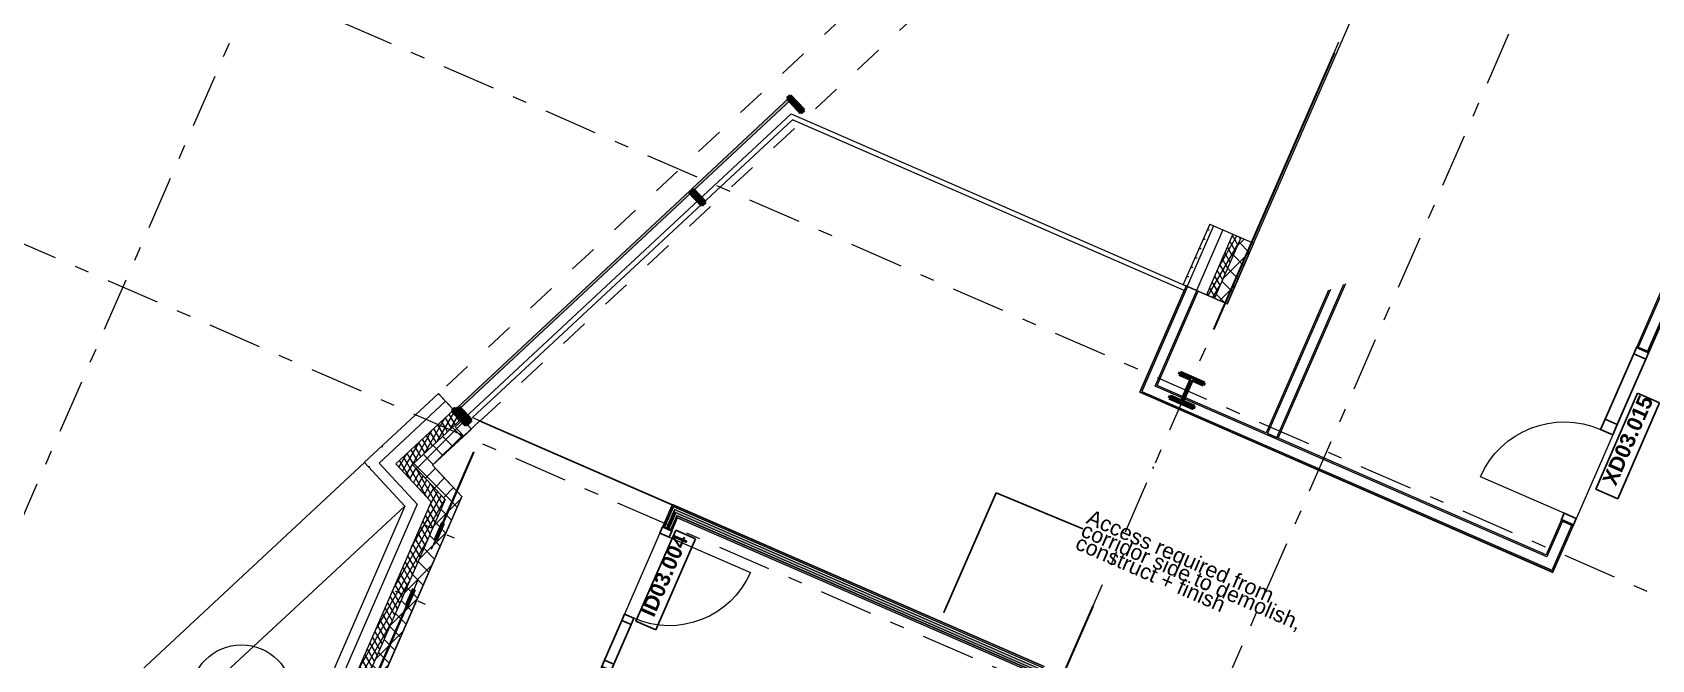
# Model space of a CAD drawing. Header units: millimetres. Extents: x -50172 to 90294, y -80883 to 25069.
# Drawn here: x 3473 to 19400, y 4268 to 10438 of the extents above; entities that cross this region are included whole.
import ezdxf
from ezdxf.enums import TextEntityAlignment as Align

# ---------------------------------------------------------------- set-up
doc = ezdxf.new("R2010")
doc.units = ezdxf.units.MM
doc.header["$MEASUREMENT"] = 0
for name, pattern in [('Dashed', [564.444447, 282.222223, -282.222223]), ('DGN Style 4', [5938.379518, 2967.335175, -1483.667587, 3.709169, -1483.667587]), ('Double Dashed', [1093.611073, 529.166651, -211.666656, 141.111112, -211.666656])]:
    doc.linetypes.add(name, pattern=pattern)
for name, color, linetype in [('A-05-M_Gross_Int_Circulation', 7, 'Continuous'), ('A-15-M_Bracing', 7, 'Continuous'), ('A-15-M_Column_Int', 7, 'Continuous'), ('A-15-MG_Structural_Grid', 7, 'Continuous'), ('A-20-M_Floor_Slab', 7, 'Continuous'), ('A-25-M_Curtain_Wall', 7, 'Continuous'), ('A-25-M_Wall_Ext_Existing_HUB', 7, 'Continuous'), ('A-25-M_Wall_Int', 7, 'Continuous'), ('ArchiCAD Door Markers', 7, 'Continuous'), ('ArchiCAD Doors', 7, 'Continuous'), ('ArchiCAD Windows', 7, 'Continuous'), ('New_A-15-MG_Structural_Grid_Phase_2', 7, 'Continuous'), ('New_A-25-M_Wall_Int', 7, 'Continuous'), ('New_ArchiCAD Door Markers', 7, 'Continuous'), ('New_ArchiCAD Doors', 7, 'Continuous')]:
    doc.layers.add(name, color=color, linetype=linetype)
for name, color, linetype, lineweight, true_color in [('A-05-M_Gross_Int_Circulation_Pen_No__74', 7, 'Continuous', 20, 0x606060), ('A-15-M_Bracing_Pen_No__28', 7, 'Continuous', 50, 0x2a2a2a), ('A-15-M_Bracing_Pen_No__81', 7, 'Continuous', 20, 0x6a6a6a), ('A-15-M_Column_Int_Pen_No__28', 7, 'Continuous', 50, 0x2a2a2a), ('A-15-MG_Structural_Grid_Pen_No__163', 7, 'Continuous', 0, 0x750077), ('A-25-M_Curtain_Wall_Pen_No__144', 7, 'Continuous', 0, 0xc8c8c8), ('A-25-M_Curtain_Wall_Pen_No__165', 7, 'Continuous', 0, 0x006060), ('A-25-M_Curtain_Wall_Pen_No__27', 7, 'Continuous', 50, 0x2a2a2a), ('A-25-M_Wall_Ext_Existing_HUB_Pen_No__107', 7, 'Continuous', 15, 0xa6a6a6), ('A-25-M_Wall_Int_Pen_No__107', 7, 'Continuous', 15, 0xa6a6a6), ('A-95-P_Text_1_50_GA_Pen_No__46', 7, 'Continuous', 35, 0x444444), ('ArchiCAD Doors_Pen_No__43', 7, 'Continuous', 30, 0x444444), ('ArchiCAD Doors_Pen_No__63', 7, 'Continuous', 20, 0x606060), ('ArchiCAD Windows_Pen_No__23', 7, 'Continuous', 30, 0x2a2a2a), ('New_A-15-MG_Structural_Grid_Phase_2_Pen_No__222', 7, 'Continuous', 13, 0x65af33), ('New_A-25-M_Wall_Int_Pen_No__107', 7, 'Continuous', 15, 0xa6a6a6), ('New_ArchiCAD Doors_Pen_No__43', 7, 'Continuous', 30, 0x444444), ('New_ArchiCAD Doors_Pen_No__63', 7, 'Continuous', 20, 0x606060)]:
    doc.layers.add(name, color=color, linetype=linetype, lineweight=lineweight, true_color=true_color)
for name, color, linetype, lineweight in [('A-15-M_Bracing_Pen_No__20', 7, 'Continuous', 0), ('A-15-M_Bracing_Pen_No__88', 8, 'Continuous', 20), ('A-20-M_Floor_Slab_Pen_No__89', 8, 'Continuous', 20), ('A-20-M_Roof_Pen_No__1', 7, 'Continuous', 13), ('A-25-M_Curtain_Wall_Pen_No__1', 7, 'Continuous', 13), ('A-25-M_Wall_Ext_Existing_HUB_Pen_No__1', 7, 'Continuous', 13), ('A-25-M_Wall_Int_Pen_No__1', 7, 'Continuous', 13), ('A-95-P_Text_1_50_GA_Pen_No__85', 8, 'Continuous', 20), ('ArchiCAD Door Markers_Pen_No__1', 7, 'Continuous', 13), ('ArchiCAD Door Markers_Pen_No__5', 7, 'Continuous', 25), ('ArchiCAD Doors_Pen_No__1', 7, 'Continuous', 13), ('ArchiCAD Windows_Pen_No__1', 7, 'Continuous', 13), ('ArchiCAD Zone Stamps_Pen_No__6', 7, 'Continuous', 35), ('ArchiCAD Zone Stamps_Pen_No__9', 7, 'Continuous', 13), ('New_A-15-MG_Structural_Grid_Pen_No__8', 7, 'Continuous', 35), ('New_A-25-M_Wall_Int_Pen_No__1', 7, 'Continuous', 13), ('New_ArchiCAD Door Markers_Pen_No__1', 7, 'Continuous', 13), ('New_ArchiCAD Door Markers_Pen_No__5', 7, 'Continuous', 25), ('New_ArchiCAD Doors_Pen_No__1', 7, 'Continuous', 13)]:
    doc.layers.add(name, color=color, linetype=linetype, lineweight=lineweight)
doc.styles.add('GENERATED_STYLE_1', font='')
doc.styles.add('GENERATED_STYLE_2', font='')
doc.styles.add('GENERATED_STYLE_3', font='')
doc.styles.add('GENERATED_STYLE_4', font='')
doc.styles.get('GENERATED_STYLE_1').set_extended_font_data('Arial', bold=True)
doc.styles.get('GENERATED_STYLE_2').set_extended_font_data('Swis721 BT', bold=True)
doc.styles.get('GENERATED_STYLE_3').set_extended_font_data('Arial')
doc.styles.get('GENERATED_STYLE_4').set_extended_font_data('Swis721 BT')
doc.dimstyles.new('GENERATED_STYLE__3', dxfattribs={"dimtxt": 0.18, "dimasz": 182.4, "dimexe": 0.18, "dimexo": 0.0625, "dimgap": 0.09, "dimtad": 0, "dimtih": 1, "dimtoh": 1, "dimdec": 4, "dimzin": 0, "dimdsep": 46, "dimcen": 0.09, "dimadec": 0, "dimazin": 0, "dimtfac": 1, "dimtdec": 4, "dimtmove": 0, "dimatfit": 3, "dimldrblk": 'ARROWHEAD_5', "dimfxl": 1, "dimtolj": 1, "dimtzin": 0, "dimarcsym": 0})
pattern_1 = [(103.994, (0, 0), (-1137.956, 451.32), [0, -965.2, 0, -1079.5, 0, -1031.875]), (73.994, (0, 0), (-1195.13, 1745.31), [0, -520.7, 0, -869.95, 0, -333.375]), (33.994, (-311.5, -716.2), (785.414, 1814.82), [0, -317.5, 0, -1143, 0, -1492.25]), (23.994, (-311.5, -716.2), (250.28, 1972.77), [0, -158.75, 0, -749.3, 0, -857.25])]
pattern_2 = [(60, (0, 0), (-43.30127, 25), []), (120, (0, 0), (43.30127, 25), [])]
pattern_3 = [(45, (0, 0), (-91.9239, 91.9239), []), (135, (0, 0), (91.9239, 91.9239), [])]

# ---------------------------------------------------------------- blocks, each defined once
blk = doc.blocks.new('HUB Circulation_INB 3250_5_1', base_point=(7035, 2197))
at = {"layer": 'A-05-M_Gross_Int_Circulation_Pen_No__74', "linetype": 'Continuous'}
for p, q in [((7872, 6613), (7409, 6182)), ((9766, 5787), (7872, 6613)), ((7409, 6182), (7697, 5872)), ((7697, 5872), (4481, -1503)), ((6202, -2385), (9766, 5787))]:
    blk.add_line(p, q, dxfattribs=at)
at = {"layer": 'ArchiCAD Zone Stamps_Pen_No__6'}
for tag, height, style, p in [('ROOM_NAME', 250, 'GENERATED_STYLE_1', (6069, 1128)), ('measuredAreaCode', 200, 'GENERATED_STYLE_3', (6861, 794)), ('DUMMY_650', 200, 'GENERATED_STYLE_3', (7208, 1590)), ('ROOM_NUMBER', 200, 'GENERATED_STYLE_3', (6501, 951)), ('DUMMY_651', 133, 'GENERATED_STYLE_3', (7330, 1885)), ('DUMMY_649', 200, 'GENERATED_STYLE_3', (6995, 1101))]:
    blk.add_attdef(tag, text='', height=height, rotation=66.4404, dxfattribs=dict(at, style=style)).set_placement(p, align=Align.TOP_LEFT)
blk = doc.blocks.new('Hub Circulation Third_INB 3250_6_1', base_point=(35476, -4185))
at = {"layer": 'A-05-M_Gross_Int_Circulation_Pen_No__74', "linetype": 'Continuous'}
for p, q in [((21436, 12023), (18429, 5127)), ((10948, 9578), (7803, 6651)), ((14801, 7898), (10948, 9578)), ((14366, 6899), (14801, 7898)), ((18429, 5127), (14366, 6899)), ((7803, 6651), (13426, 4200))]:
    blk.add_line(p, q, dxfattribs=at)
at = {"layer": 'ArchiCAD Zone Stamps_Pen_No__9'}
for tag, height, style, p in [('ROOM_NAME', 250, 'GENERATED_STYLE_1', (34329, -2488)), ('zoneNameLine2', 250, 'GENERATED_STYLE_1', (34141, -2920)), ('ROOM_NUMBER', 200, 'GENERATED_STYLE_3', (33952, -3341)), ('measuredAreaCode', 200, 'GENERATED_STYLE_3', (33795, -3701)), ('DUMMY_649', 200, 'GENERATED_STYLE_3', (34103, -3835)), ('DUMMY_650', 200, 'GENERATED_STYLE_3', (34732, -4109)), ('DUMMY_651', 133, 'GENERATED_STYLE_3', (35011, -4216))]:
    blk.add_attdef(tag, text='', height=height, rotation=336.4404, dxfattribs=dict(at, style=style)).set_placement(p, align=Align.TOP_LEFT)
blk = doc.blocks.new('Slab_1_1', base_point=(7697, 5872))
at = {"layer": 'A-20-M_Floor_Slab_Pen_No__89', "linetype": 'Continuous', "flags": 128}
blk.add_lwpolyline([(31983, -13626), (12656, -5199), (14738, -425), (12206, 679), (10068, -4226), (4376, -1744), (7697, 5872), (7485, 6100), (7409, 6182), (7708, 6475), (7631, 6558), (10938, 9637), (15227, 7767), (17294, 12507), (15858, 14038), (17354, 15444), (18384, 14995), (19411, 17348), (53757, 2372)], dxfattribs=at)
blk = doc.blocks.new('Door with Sidelight on Side 2 19')
at = {"layer": 'ArchiCAD Doors_Pen_No__1', "linetype": 'Continuous'}
for p, q in [((-932, 0), (-932, -15)), ((932, 0), (932, -15)), ((-932, -15), (-932, -115)), ((-932, -115), (-932, -130)), ((932, -15), (932, -115)), ((932, -115), (932, -130))]:
    blk.add_line(p, q, dxfattribs=at)
at = {"layer": 'ArchiCAD Doors_Pen_No__43', "linetype": 'Continuous'}
for p, q in [((-922, 0), (-932, 0)), ((-932, 0), (-932, -130)), ((-856, 0), (-922, 0)), ((-922, 0), (-922, -130)), ((-155, 0), (-856, 0)), ((-856, 0), (-856, -130)), ((-856, -130), (-856, 0)), ((-155, -130), (-155, 0)), ((-43, 0), (-155, 0)), ((-155, 0), (-155, -130)), ((-43, -130), (-43, 0)), ((922, 0), (856, 0)), ((856, 0), (856, -130)), ((922, 0), (932, 0)), ((922, -130), (922, 0)), ((932, 0), (932, -130)), ((-922, -130), (-932, -130)), ((-922, -130), (-856, -130)), ((-856, -130), (-155, -130)), ((-155, -130), (-43, -130)), ((856, -130), (922, -130)), ((922, -130), (932, -130))]:
    blk.add_line(p, q, dxfattribs=at)
at = {"layer": 'ArchiCAD Doors_Pen_No__63', "linetype": 'Continuous'}
blk.add_line((856, 0), (856, 899), dxfattribs=at)
blk.add_arc((856, 0), 899, 90, 180, dxfattribs=at)
blk = doc.blocks.new('Door with Sidelight on Side 2 19_2')
at = {"layer": 'ArchiCAD Doors_Pen_No__1', "linetype": 'Continuous'}
for p, q in [((-932, -15), (-932, 0)), ((932, -15), (932, 0)), ((-932, -115), (-932, -15)), ((-932, -130), (-932, -115)), ((932, -115), (932, -15)), ((932, -130), (932, -115))]:
    blk.add_line(p, q, dxfattribs=at)
at = {"layer": 'ArchiCAD Doors_Pen_No__43', "linetype": 'Continuous'}
for p, q in [((-922, 0), (-932, 0)), ((-932, 0), (-932, -130)), ((-856, 0), (-922, 0)), ((-922, 0), (-922, -130)), ((-155, 0), (-856, 0)), ((-856, 0), (-856, -130)), ((-856, -130), (-856, 0)), ((-155, -130), (-155, 0)), ((-43, 0), (-155, 0)), ((-155, 0), (-155, -130)), ((-43, -130), (-43, 0)), ((922, 0), (856, 0)), ((856, 0), (856, -130)), ((922, 0), (932, 0)), ((922, -130), (922, 0)), ((932, 0), (932, -130)), ((-922, -130), (-932, -130)), ((-922, -130), (-856, -130)), ((-856, -130), (-155, -130)), ((-155, -130), (-43, -130)), ((856, -130), (922, -130)), ((922, -130), (932, -130))]:
    blk.add_line(p, q, dxfattribs=at)
at = {"layer": 'ArchiCAD Doors_Pen_No__63', "linetype": 'Continuous'}
blk.add_line((856, 0), (856, 899), dxfattribs=at)
blk.add_arc((856, 0), 899, 90, 180, dxfattribs=at)
blk = doc.blocks.new('Door Stamp 17_6')
at = {"layer": 'ArchiCAD Door Markers_Pen_No__5', "linetype": 'Continuous'}
for p, q in [((515, -190), (-515, -190)), ((-515, -190), (-515, -426)), ((515, -426), (515, -190)), ((-515, -426), (515, -426)), ((-515, -426), (515, -426))]:
    blk.add_line(p, q, dxfattribs=at)
at = {"layer": 'ArchiCAD Door Markers_Pen_No__1', "style": 'GENERATED_STYLE_1'}
blk.add_attdef('AC_WIDO_ID', text='', height=150, dxfattribs=at).set_placement((-457, -377), align=Align.BOTTOM_LEFT)
blk = doc.blocks.new('Wall_8_1', base_point=(18310, 5179))
at = {"layer": 'A-25-M_Wall_Int_Pen_No__107', "linetype": 'Continuous'}
for points in [[(19255, 7346), (19268, 7340), (19972, 8954), (19958, 8960)], [(19360, 7300), (19374, 7294), (20078, 8908), (20064, 8914)], [(18362, 5298), (18369, 5278), (18523, 5631), (18510, 5637)], [(18421, 5147), (18429, 5127), (18629, 5585), (18615, 5591)]]:
    blk.add_hatch(color=256, dxfattribs=at).paths.add_polyline_path(points)
at = {"layer": 'A-25-M_Wall_Int_Pen_No__1', "linetype": 'Continuous'}
for p, q in [((19972, 8954), (19268, 7340)), ((19360, 7300), (20064, 8914)), ((19268, 7340), (19255, 7346)), ((19360, 7300), (19268, 7340)), ((19374, 7294), (19360, 7300)), ((18523, 5631), (18369, 5278)), ((18421, 5147), (18615, 5591)), ((18523, 5631), (18510, 5637)), ((18615, 5591), (18523, 5631)), ((18629, 5585), (18615, 5591))]:
    blk.add_line(p, q, dxfattribs=at)
at = {"layer": 'A-25-M_Wall_Int_Pen_No__1', "linetype": 'Continuous', "flags": 128}
for points in [[(19374, 7294), (20078, 8908)], [(19633, 8213), (19255, 7346)], [(18510, 5637), (18362, 5298)], [(18429, 5127), (18629, 5585)]]:
    blk.add_lwpolyline(points, dxfattribs=at)
at = {"layer": 'ArchiCAD Door Markers'}
ref = blk.add_blockref('Door Stamp 17_6', (18882, 6492), dxfattribs=dict(at, rotation=66.44041445275866))
ref.add_attrib('AC_WIDO_ID', 'XD03.015', dxfattribs={"layer": 'ArchiCAD Door Markers_Pen_No__1', "color": 7, "height": 150, "rotation": 66.4404, "style": 'GENERATED_STYLE_1'}).set_placement((19089, 5951), align=Align.BOTTOM_LEFT)
at = {"layer": 'ArchiCAD Doors', "color": 251, "linetype": 'Continuous', "lineweight": 20, "true_color": 0x606060, "zscale": 1000, "rotation": 66.44041445275866}
blk.add_blockref('Door with Sidelight on Side 2 19', (20331, 9814), dxfattribs=at)
at = {"layer": 'ArchiCAD Doors', "color": 251, "linetype": 'Continuous', "lineweight": 20, "true_color": 0x606060, "xscale": -1, "zscale": 1000, "rotation": 66.44041445275866}
blk.add_blockref('Door with Sidelight on Side 2 19_2', (18882, 6492), dxfattribs=at)
blk = doc.blocks.new('Wall_10_1', base_point=(3808, -1858))
at = {"layer": 'A-25-M_Wall_Ext_Existing_HUB_Pen_No__107', "linetype": 'Continuous'}
h = blk.add_hatch(dxfattribs=at)
h.set_pattern_fill('613_01__ad_AR_SAND_0001', color=256, style=0, pattern_type=2)
h.set_pattern_definition(pattern_1)
h.paths.add_polyline_path([(6280, 3811), (6374, 3770), (7258, 5797), (7137, 5777)])
h = blk.add_hatch(dxfattribs=at)
h.set_pattern_fill('Batt_Insulation_0001', color=256, style=0, pattern_type=2)
h.set_pattern_definition(pattern_2)
h.paths.add_polyline_path([(7396, 5821), (6481, 3723), (6587, 3677), (7532, 5844)])
h = blk.add_hatch(dxfattribs=at)
h.set_pattern_fill('Concrete_Block_0001', color=256, style=0, pattern_type=2)
h.set_pattern_definition(pattern_3)
h.paths.add_polyline_path([(7532, 5844), (6587, 3677), (6587, 3677), (6633, 3657), (6715, 3621), (7697, 5872)])
at = {"layer": 'A-25-M_Wall_Ext_Existing_HUB_Pen_No__1', "linetype": 'Continuous'}
for p, q in [((7258, 5797), (6374, 3770)), ((7396, 5821), (6481, 3723)), ((7532, 5844), (6587, 3677))]:
    blk.add_line(p, q, dxfattribs=at)
at = {"layer": 'A-25-M_Wall_Ext_Existing_HUB_Pen_No__1', "linetype": 'Continuous', "flags": 128}
for points in [[(7137, 5777), (6280, 3811)], [(6715, 3621), (7697, 5872)]]:
    blk.add_lwpolyline(points, dxfattribs=at)
blk = doc.blocks.new('Simple Door Opening_3')
at = {"layer": 'ArchiCAD Doors_Pen_No__1', "linetype": 'Continuous'}
for p, q in [((-2260, 0), (-2260, -40)), ((2260, 0), (2260, -40)), ((-2260, -40), (-2260, -142)), ((-2260, -142), (-2260, -248)), ((2260, -40), (2260, -142)), ((2260, -142), (2260, -248)), ((-2260, -248), (-2260, -332)), ((2260, -248), (2260, -332)), ((-2260, -332), (-2260, -473)), ((2260, -332), (2260, -473))]:
    blk.add_line(p, q, dxfattribs=at)
blk = doc.blocks.new('Wall_12_1', base_point=(16737, 12411))
at = {"layer": 'A-25-M_Wall_Ext_Existing_HUB_Pen_No__107', "linetype": 'Continuous'}
h = blk.add_hatch(dxfattribs=at)
h.set_pattern_fill('Plaster_0001', color=256, style=0, pattern_type=2)
h.set_pattern_definition([(246.4404, (0, 0), (-158.7676, 69.2305), [0, -100]), (246.4404, (59.4, -80.45), (-158.7676, 69.2305), [0, -100])])
h.paths.add_polyline_path([(15054, 8551), (14794, 7956), (14831, 7940), (15090, 8535)])
h = blk.add_hatch(dxfattribs=at)
h.set_pattern_fill('613_01__ad_AR_SAND_0001', color=256, style=0, pattern_type=2)
h.set_pattern_definition(pattern_1)
h.paths.add_polyline_path([(15090, 8535), (14831, 7940), (14925, 7899), (15184, 8494)])
h = blk.add_hatch(dxfattribs=at)
h.set_pattern_fill('Batt_Insulation_0001', color=256, style=0, pattern_type=2)
h.set_pattern_definition(pattern_2)
h.paths.add_polyline_path([(15282, 8452), (15022, 7856), (15099, 7823), (15359, 8418)])
h = blk.add_hatch(dxfattribs=at)
h.set_pattern_fill('Concrete_Block_0001', color=256, style=0, pattern_type=2)
h.set_pattern_definition(pattern_3)
h.paths.add_polyline_path([(15359, 8418), (15099, 7823), (15227, 7767), (15487, 8363)])
at = {"layer": 'A-25-M_Wall_Ext_Existing_HUB_Pen_No__1', "linetype": 'Continuous'}
for p, q in [((15090, 8535), (14831, 7940)), ((15184, 8494), (14925, 7899)), ((15282, 8452), (15022, 7856)), ((15359, 8418), (15099, 7823))]:
    blk.add_line(p, q, dxfattribs=at)
at = {"layer": 'A-25-M_Wall_Ext_Existing_HUB_Pen_No__1', "linetype": 'Continuous', "flags": 128}
for points in [[(15054, 8551), (14794, 7956)], [(15227, 7767), (15487, 8363)], [(14794, 7956), (15227, 7767)]]:
    blk.add_lwpolyline(points, dxfattribs=at)
at = {"layer": 'ArchiCAD Doors', "color": 251, "linetype": 'Continuous', "lineweight": 20, "true_color": 0x606060, "xscale": -1, "zscale": 1000, "rotation": 66.44041492403328}
blk.add_blockref('Simple Door Opening_3', (15957, 10623), dxfattribs=at)
blk = doc.blocks.new('Wall_42_1', base_point=(14822, 7944))
at = {"layer": 'A-25-M_Wall_Int_Pen_No__107', "linetype": 'Continuous'}
for points in [[(14822, 7944), (14366, 6899), (14386, 6907), (14835, 7938)], [(14537, 6966), (14941, 7892), (14927, 7898), (14517, 6958)]]:
    blk.add_hatch(color=256, dxfattribs=at).paths.add_polyline_path(points)
at = {"layer": 'A-25-M_Wall_Int_Pen_No__1', "linetype": 'Continuous'}
for p, q in [((14835, 7938), (14386, 6907)), ((14517, 6958), (14927, 7898))]:
    blk.add_line(p, q, dxfattribs=at)
at = {"layer": 'A-25-M_Wall_Int_Pen_No__1', "linetype": 'Continuous', "flags": 128}
for points in [[(14822, 7944), (14366, 6899)], [(14537, 6966), (14941, 7892)], [(14941, 7892), (14822, 7944)]]:
    blk.add_lwpolyline(points, dxfattribs=at)
blk = doc.blocks.new('Wall_43_1', base_point=(14366, 6899))
at = {"layer": 'A-25-M_Wall_Int_Pen_No__107', "linetype": 'Continuous'}
for points in [[(14366, 6899), (18429, 5127), (18421, 5147), (14386, 6907)], [(18362, 5298), (14537, 6966), (14517, 6958), (18369, 5278)]]:
    blk.add_hatch(color=256, dxfattribs=at).paths.add_polyline_path(points)
at = {"layer": 'A-25-M_Wall_Int_Pen_No__1', "linetype": 'Continuous'}
for p, q in [((14386, 6907), (18421, 5147)), ((18369, 5278), (14517, 6958))]:
    blk.add_line(p, q, dxfattribs=at)
at = {"layer": 'A-25-M_Wall_Int_Pen_No__1', "linetype": 'Continuous', "flags": 128}
for points in [[(14366, 6899), (18429, 5127)], [(15609, 6498), (14537, 6966)], [(15715, 6452), (15623, 6492)], [(18362, 5298), (15729, 6446)]]:
    blk.add_lwpolyline(points, dxfattribs=at)
blk = doc.blocks.new('Wall_44_1', base_point=(15558, 6379))
at = {"layer": 'A-25-M_Wall_Int_Pen_No__107', "linetype": 'Continuous'}
for points in [[(15729, 6446), (16392, 7968), (16372, 7960), (15715, 6452)], [(16221, 7901), (15609, 6498), (15623, 6492), (16241, 7908)]]:
    blk.add_hatch(color=256, dxfattribs=at).paths.add_polyline_path(points)
at = {"layer": 'A-25-M_Wall_Int_Pen_No__1', "linetype": 'Continuous'}
for p, q in [((16241, 7908), (15623, 6492)), ((15715, 6452), (16372, 7960))]:
    blk.add_line(p, q, dxfattribs=at)
at = {"layer": 'A-25-M_Wall_Int_Pen_No__1', "linetype": 'Continuous', "flags": 128}
for points in [[(15729, 6446), (16392, 7968)], [(16221, 7901), (15609, 6498)], [(15623, 6492), (15715, 6452)]]:
    blk.add_lwpolyline(points, dxfattribs=at)
blk = doc.blocks.new('Rectangular Window Opening 19')
at = {"layer": 'ArchiCAD Windows_Pen_No__1', "linetype": 'Continuous'}
for p, q in [((-5275, 475), (-5288, 475)), ((-5275, 334), (-5275, 475)), ((-5275, 220), (-5275, 334)), ((5275, 334), (5275, 475)), ((5275, 475), (5288, 475)), ((5275, 220), (5275, 334)), ((-5275, 102), (-5275, 220)), ((5275, 102), (5275, 220)), ((-5275, 0), (-5275, 102)), ((5275, 0), (5275, 102))]:
    blk.add_line(p, q, dxfattribs=at)
at = {"layer": 'ArchiCAD Windows_Pen_No__23', "linetype": 'Dashed'}
for p, q in [((-5275, 475), (5275, 475)), ((-5275, 0), (5275, 0))]:
    blk.add_line(p, q, dxfattribs=at)
blk = doc.blocks.new('Wall_75_1', base_point=(17337, 16069))
at = {"layer": 'A-25-M_Wall_Ext_Existing_HUB_Pen_No__107', "linetype": 'Continuous'}
h = blk.add_hatch(dxfattribs=at)
h.set_pattern_fill('613_01__ad_AR_SAND_0001', color=256, style=0, pattern_type=2)
h.set_pattern_definition(pattern_1)
h.paths.add_polyline_path([(7468, 6885), (6738, 6206), (6883, 6200), (7537, 6810)])
h = blk.add_hatch(dxfattribs=at)
h.set_pattern_fill('Batt_Insulation_0001', color=256, style=0, pattern_type=2)
h.set_pattern_definition(pattern_2)
h.paths.add_polyline_path([(7048, 6194), (7211, 6189), (7696, 6640), (7617, 6724)])
h = blk.add_hatch(dxfattribs=at)
h.set_pattern_fill('Concrete_Block_0001', color=256, style=0, pattern_type=2)
h.set_pattern_definition(pattern_3)
h.paths.add_polyline_path([(7211, 6189), (7409, 6182), (7791, 6537), (7696, 6640)])
at = {"layer": 'A-25-M_Wall_Ext_Existing_HUB_Pen_No__1', "linetype": 'Continuous'}
for p, q in [((7468, 6885), (7537, 6810)), ((7537, 6810), (6883, 6200)), ((7617, 6724), (7048, 6194)), ((7537, 6810), (7617, 6724)), ((7617, 6724), (7696, 6640)), ((7696, 6640), (7211, 6189)), ((7696, 6640), (7791, 6537)), ((7791, 6537), (7781, 6528))]:
    blk.add_line(p, q, dxfattribs=at)
at = {"layer": 'A-25-M_Wall_Ext_Existing_HUB_Pen_No__1', "linetype": 'Continuous', "flags": 128}
for points in [[(7468, 6885), (6738, 6206)], [(7409, 6182), (7791, 6537)]]:
    blk.add_lwpolyline(points, dxfattribs=at)
at = {"layer": 'ArchiCAD Windows', "color": 251, "linetype": 'Continuous', "lineweight": 20, "true_color": 0x606060, "zscale": 1000, "rotation": 222.9404147760818}
blk.add_blockref('Rectangular Window Opening 19', (11329, 10478), dxfattribs=at)
blk = doc.blocks.new('Wall_81_1', base_point=(6738, 6206))
at = {"layer": 'A-25-M_Wall_Ext_Existing_HUB_Pen_No__107', "linetype": 'Continuous'}
h = blk.add_hatch(dxfattribs=at)
h.set_pattern_fill('613_01__ad_AR_SAND_0001', color=256, style=0, pattern_type=2)
h.set_pattern_definition(pattern_1)
h.paths.add_polyline_path([(6738, 6206), (7137, 5777), (7258, 5797), (6883, 6200)])
h = blk.add_hatch(dxfattribs=at)
h.set_pattern_fill('Batt_Insulation_0001', color=256, style=0, pattern_type=2)
h.set_pattern_definition(pattern_2)
h.paths.add_polyline_path([(7048, 6194), (7396, 5821), (7532, 5844), (7211, 6189)])
h = blk.add_hatch(dxfattribs=at)
h.set_pattern_fill('Concrete_Block_0001', color=256, style=0, pattern_type=2)
h.set_pattern_definition(pattern_3)
h.paths.add_polyline_path([(7211, 6189), (7532, 5844), (7697, 5872), (7409, 6182)])
at = {"layer": 'A-25-M_Wall_Ext_Existing_HUB_Pen_No__1', "linetype": 'Continuous'}
for p, q in [((6883, 6200), (7258, 5797)), ((7048, 6194), (7396, 5821)), ((7211, 6189), (7532, 5844))]:
    blk.add_line(p, q, dxfattribs=at)
at = {"layer": 'A-25-M_Wall_Ext_Existing_HUB_Pen_No__1', "linetype": 'Continuous', "flags": 128}
for points in [[(6738, 6206), (7137, 5777)], [(7697, 5872), (7409, 6182)]]:
    blk.add_lwpolyline(points, dxfattribs=at)
blk = doc.blocks.new('*X443')
at = {"layer": 'New_A-25-M_Wall_Int_Pen_No__107', "linetype": 'Continuous'}
blk.add_hatch(color=256, dxfattribs=at).paths.add_polyline_path([(9788, 5744), (9710, 5564), (9733, 5554), (9801, 5711)])
blk = doc.blocks.new('Door with Sidelight on Side 2 19_8')
at = {"layer": 'New_ArchiCAD Doors_Pen_No__1', "linetype": 'Continuous'}
for p, q in [((-755, 0), (-755, -15)), ((755, 0), (755, -15)), ((-755, -15), (-755, -18)), ((-755, -18), (-755, -37)), ((-755, -37), (-755, -62)), ((-755, -62), (-755, -82)), ((-755, -82), (-755, -85)), ((-755, -85), (-755, -100)), ((755, -15), (755, -18)), ((755, -18), (755, -37)), ((755, -37), (755, -62)), ((755, -62), (755, -82)), ((755, -82), (755, -85)), ((755, -85), (755, -100))]:
    blk.add_line(p, q, dxfattribs=at)
at = {"layer": 'New_ArchiCAD Doors_Pen_No__43', "linetype": 'Continuous'}
for p, q in [((-748, 0), (-755, 0)), ((-755, 0), (-755, -100)), ((-682, 0), (-748, 0)), ((-748, 0), (-748, -100)), ((-254, 0), (-682, 0)), ((-682, 0), (-682, -100)), ((-682, -100), (-682, 0)), ((-254, -100), (-254, 0)), ((-188, 0), (-254, 0)), ((-254, 0), (-254, -100)), ((-188, -100), (-188, 0)), ((748, 0), (682, 0)), ((682, 0), (682, -100)), ((748, 0), (755, 0)), ((748, -100), (748, 0)), ((755, 0), (755, -100)), ((-748, -100), (-755, -100)), ((-748, -100), (-682, -100)), ((-682, -100), (-254, -100)), ((-254, -100), (-188, -100)), ((682, -100), (748, -100)), ((748, -100), (755, -100))]:
    blk.add_line(p, q, dxfattribs=at)
at = {"layer": 'New_ArchiCAD Doors_Pen_No__63', "linetype": 'Continuous'}
blk.add_line((682, 0), (682, 870), dxfattribs=at)
blk.add_arc((682, 0), 870, 90, 180, dxfattribs=at)
blk = doc.blocks.new('Door Stamp 17_16')
at = {"layer": 'New_ArchiCAD Door Markers_Pen_No__5', "linetype": 'Continuous'}
for p, q in [((207, 242), (-771, 242)), ((-771, 242), (-771, 30)), ((207, 242), (-771, 242)), ((207, 30), (207, 242)), ((-771, 30), (207, 30))]:
    blk.add_line(p, q, dxfattribs=at)
at = {"layer": 'New_ArchiCAD Door Markers_Pen_No__1', "style": 'GENERATED_STYLE_2'}
blk.add_attdef('AC_WIDO_ID', text='', height=150, rotation=180, dxfattribs=at).set_placement((148, 287), align=Align.BOTTOM_LEFT)
blk = doc.blocks.new('Wall_88_1', base_point=(9769, 5794))
at = {"layer": 'New_A-25-M_Wall_Int_Pen_No__107', "linetype": 'Continuous'}
for points in [[(9769, 5794), (9675, 5579), (9689, 5573), (9776, 5774)], [(9813, 5682), (9753, 5545), (9766, 5539), (9820, 5663)]]:
    blk.add_hatch(color=256, dxfattribs=at).paths.add_polyline_path(points)
at = {"layer": 'New_A-25-M_Wall_Int_Pen_No__107', "linetype": 'Continuous', "lineweight": 0, "true_color": 0x535353}
for points in [[(9776, 5774), (9689, 5573), (9691, 5572), (9778, 5771)], [(9811, 5686), (9750, 5546), (9753, 5545), (9813, 5682)]]:
    blk.add_hatch(color=251, dxfattribs=at).paths.add_polyline_path(points)
at = {"layer": 'New_A-25-M_Wall_Int_Pen_No__1', "linetype": 'Continuous'}
for p, q in [((9776, 5774), (9689, 5573)), ((9778, 5771), (9691, 5572)), ((9788, 5744), (9710, 5564)), ((9689, 5573), (9675, 5579)), ((9801, 5711), (9733, 5554)), ((9811, 5686), (9750, 5546)), ((9813, 5682), (9753, 5545)), ((9691, 5572), (9689, 5573)), ((9710, 5564), (9691, 5572)), ((9733, 5554), (9710, 5564)), ((9750, 5546), (9733, 5554)), ((9753, 5545), (9750, 5546)), ((9766, 5539), (9753, 5545))]:
    blk.add_line(p, q, dxfattribs=at)
at = {"layer": 'New_A-25-M_Wall_Int_Pen_No__1', "linetype": 'Continuous', "flags": 128}
for points in [[(9769, 5794), (9675, 5579)], [(9766, 5539), (9820, 5663)]]:
    blk.add_lwpolyline(points, dxfattribs=at)
at = {"layer": 'New_A-25-M_Wall_Int', "color": 250, "lineweight": 50, "true_color": 0x2a2a2a}
blk.add_blockref('*X443', (0, 0), dxfattribs=at)
at = {"layer": 'New_ArchiCAD Door Markers'}
ref = blk.add_blockref('Door Stamp 17_16', (9465, 4847), dxfattribs=dict(at, rotation=246.440411583999))
ref.add_attrib('AC_WIDO_ID', 'ID03.004', dxfattribs={"layer": 'New_ArchiCAD Door Markers_Pen_No__1', "color": 7, "height": 150, "rotation": 66.4404, "style": 'GENERATED_STYLE_2'}).set_placement((9627, 4659), align=Align.BOTTOM_LEFT)
at = {"layer": 'New_ArchiCAD Doors', "color": 251, "linetype": 'Continuous', "lineweight": 20, "true_color": 0x606060, "xscale": -0.9999999999999999, "zscale": 1000, "rotation": 246.440411583999}
blk.add_blockref('Door with Sidelight on Side 2 19_8', (9465, 4847), dxfattribs=at)
blk = doc.blocks.new('*X460')
at = {"layer": 'New_A-25-M_Wall_Int_Pen_No__107', "linetype": 'Continuous'}
blk.add_hatch(color=256, dxfattribs=at).paths.add_polyline_path([(13410, 4165), (9788, 5744), (9801, 5711), (13400, 4142)])
blk = doc.blocks.new('Wall_97_1', base_point=(13426, 4200))
at = {"layer": 'New_A-25-M_Wall_Int_Pen_No__107', "linetype": 'Continuous'}
for points in [[(13426, 4200), (9769, 5794), (9776, 5774), (13420, 4186)], [(13392, 4122), (9813, 5682), (9820, 5663), (13386, 4108)]]:
    blk.add_hatch(color=256, dxfattribs=at).paths.add_polyline_path(points)
at = {"layer": 'New_A-25-M_Wall_Int_Pen_No__107', "linetype": 'Continuous', "lineweight": 0, "true_color": 0x535353}
for points in [[(13420, 4186), (9776, 5774), (9778, 5771), (13418, 4183)], [(13393, 4124), (9811, 5686), (9813, 5682), (13392, 4122)]]:
    blk.add_hatch(color=251, dxfattribs=at).paths.add_polyline_path(points)
at = {"layer": 'New_A-25-M_Wall_Int_Pen_No__1', "linetype": 'Continuous'}
for p, q in [((13420, 4186), (9776, 5774)), ((13418, 4183), (9778, 5771)), ((13410, 4165), (9788, 5744)), ((13400, 4142), (9801, 5711)), ((13393, 4124), (9811, 5686)), ((13392, 4122), (9813, 5682))]:
    blk.add_line(p, q, dxfattribs=at)
at = {"layer": 'New_A-25-M_Wall_Int_Pen_No__1', "linetype": 'Continuous', "flags": 128}
for points in [[(13426, 4200), (9769, 5794)], [(9820, 5663), (13386, 4108)]]:
    blk.add_lwpolyline(points, dxfattribs=at)
at = {"layer": 'New_A-25-M_Wall_Int', "color": 250, "lineweight": 50, "true_color": 0x2a2a2a}
blk.add_blockref('*X460', (0, 0), dxfattribs=at)
blk = doc.blocks.new('Column_5_1', base_point=(7837, 6360))
at = {"layer": 'A-15-M_Bracing_Pen_No__81', "linetype": 'Continuous', "lineweight": 0, "true_color": 0x353535}
blk.add_hatch(color=250, dxfattribs=at).paths.add_polyline_path([(7516, 5611), (7507, 5615), (7434, 5448), (7443, 5444)])
at = {"layer": 'A-15-M_Bracing_Pen_No__20', "linetype": 'Continuous'}
for p, q in [((7401, 5561), (7328, 5593)), ((7514, 5618), (7552, 5707)), ((7436, 5440), (7397, 5351)), ((7548, 5497), (7621, 5465))]:
    blk.add_line(p, q, dxfattribs=at)
blk.add_point((7475, 5529), dxfattribs=at)
at = {"layer": 'A-15-M_Bracing_Pen_No__28', "linetype": 'Continuous'}
for p, q in [((7507, 5615), (7434, 5448)), ((7516, 5611), (7443, 5444)), ((7507, 5615), (7516, 5611)), ((7434, 5448), (7443, 5444))]:
    blk.add_line(p, q, dxfattribs=at)
at = {"layer": 'A-15-M_Bracing_Pen_No__88', "linetype": 'Continuous', "flags": 128}
for points in [[(7507, 5615), (7811, 6312)], [(7516, 5611), (7820, 6308)], [(7811, 6312), (7820, 6308)]]:
    blk.add_lwpolyline(points, dxfattribs=at)
blk = doc.blocks.new('Column_6_1', base_point=(6829, 4048))
at = {"layer": 'A-15-M_Bracing_Pen_No__81', "linetype": 'Continuous', "lineweight": 0, "true_color": 0x353535}
blk.add_hatch(color=250, dxfattribs=at).paths.add_polyline_path([(7150, 4797), (7159, 4793), (7232, 4960), (7223, 4964)])
at = {"layer": 'A-15-M_Bracing_Pen_No__20', "linetype": 'Continuous'}
for p, q in [((7117, 4910), (7044, 4942)), ((7230, 4967), (7269, 5056)), ((7152, 4789), (7113, 4700)), ((7264, 4846), (7337, 4814))]:
    blk.add_line(p, q, dxfattribs=at)
blk.add_point((7191, 4878), dxfattribs=at)
at = {"layer": 'A-15-M_Bracing_Pen_No__28', "linetype": 'Continuous'}
for p, q in [((7223, 4964), (7150, 4797)), ((7232, 4960), (7159, 4793)), ((7223, 4964), (7232, 4960)), ((7150, 4797), (7159, 4793))]:
    blk.add_line(p, q, dxfattribs=at)
at = {"layer": 'A-15-M_Bracing_Pen_No__88', "linetype": 'Continuous', "flags": 128}
for points in [[(7150, 4797), (6846, 4099)], [(7159, 4793), (6855, 4095)], [(6855, 4095), (6846, 4099)]]:
    blk.add_lwpolyline(points, dxfattribs=at)
blk = doc.blocks.new('Universal Columns Column 19')
at = {"layer": 'A-15-M_Column_Int', "linetype": 'Continuous', "lineweight": 0, "true_color": 0xffffff}
h = blk.add_hatch(dxfattribs=at)
h.set_pattern_fill('613_01__a5_STUCCO_0001', style=0, pattern_type=2)
h.set_pattern_definition([(286.3, (0, 0), (-3213820, 11866500), [3000, -14992680]), (309.93, (992000, -2522800), (-1760680, 765780), [4670, -4288600]), (111.49, (-168200, -712500), (765800, 1760700), [7100, -2708200]), (111.49, (-238700, -1062700), (765800, 1760700), [7100, -2708200]), (111.49, (-566500, -1578300), (765800, 1760700), [7100, -2708200]), (111.49, (-655700, -1708100), (765800, 1760700), [7100, -2708200]), (111.494, (-465300, -1834400), (765800, 1760700), [7100, -2708200]), (111.494, (-104200, -1931700), (765800, 1760700), [7100, -2708200]), (111.494, (257800, -2002000), (765800, 1760700), [7100, -2708200]), (183.06, (-194600, -886000), (2526450, 994900), [11200, -4282100]), (183.06, (-349700, -1079650), (2526450, 994900), [11200, -4282100]), (183.06, (116350, -2076500), (2526450, 994900), [11200, -4282100]), (111.49, (-350400, -1231700), (765800, 1760700), [7100, -2708200]), (111.49, (-502900, -1720200), (765800, 1760700), [7100, -2708200]), (111.494, (-274000, -1895900), (765800, 1760700), [7100, -2708200]), (111.494, (322000, -2155100), (765800, 1760700), [7100, -2708200]), (48.06, (-367140, -1412600), (765780, 1760680), [10500, -6061050]), (48.06, (-236400, -1671930), (765780, 1760680), [10520, -6061050]), (48.06, (-93300, -549600), (765800, 1760700), [10500, -6061050]), (48.06, (189050, -378800), (765800, 1760700), [10500, -6061050]), (48.06, (50600, -207200), (765800, 1760700), [10500, -6061050]), (48.06, (563700, -450600), (765800, 1760700), [10500, -6061050]), (48.06, (904800, -517960), (765780, 1760680), [10500, -6061050]), (48.06, (1265960, -877540), (765780, 1760680), [10500, -6061050]), (48.06, (1482600, -916100), (765780, 1760680), [10520, -6061050]), (48.06, (1273060, -1199550), (765780, 1760680), [10520, -6061050]), (48.06, (1211900, -1491860), (765780, 1760680), [10520, -6061050]), (48.06, (943500, -1689000), (765780, 1760680), [10520, -6061050]), (48.06, (1016600, -1999200), (765780, 1760680), [10520, -6061050]), (48.06, (801000, -2133260), (765780, 1760680), [10520, -6061050]), (48.06, (807600, -2293060), (765780, 1760680), [10520, -6061050]), (48.06, (630500, -2291960), (765780, 1760680), [10520, -6061050]), (48.06, (151700, -1607900), (765780, 1760680), [10520, -6061050]), (48.06, (70000, -1177460), (765780, 1760680), [10500, -6061050]), (48.06, (631750, -935800), (765780, 1760680), [10500, -6061050]), (48.06, (986700, -1181300), (765780, 1760680), [10500, -6061050]), (48.06, (850600, -1436000), (765780, 1760680), [10520, -6061050]), (48.06, (409300, -1365550), (765780, 1760680), [10500, -6061050]), (48.06, (488700, -1638000), (765780, 1760680), [10520, -6061050]), (48.06, (565600, -1787900), (765780, 1760680), [10520, -6061050]), (48.06, (297900, -886800), (765780, 1760680), [10500, -6061050]), (48.06, (277700, -629950), (765800, 1760700), [10500, -6061050]), (111.494, (551400, -2107800), (765800, 1760700), [7100, -2708200]), (111.494, (998900, -2140500), (765800, 1760700), [7100, -2708200]), (111.49, (707000, -1598400), (765800, 1760700), [7100, -2708200]), (111.494, (1193500, -1658100), (765800, 1760700), [7100, -2708200]), (111.49, (691100, -1191600), (765800, 1760700), [7100, -2708200]), (111.49, (1263300, -1334100), (765800, 1760700), [7100, -2708200]), (111.49, (979600, -866500), (765800, 1760700), [7100, -2708200]), (111.49, (1307600, -730700), (765800, 1760700), [7100, -2708200]), (111.49, (640400, -526600), (765800, 1760700), [7100, -2708200]), (111.49, (694500, -717200), (765800, 1760700), [7100, -2708200]), (111.49, (314700, -283700), (765800, 1760700), [7100, -2708200]), (111.49, (167600, -528500), (765800, 1760700), [7100, -2708200]), (111.49, (12400, -430600), (765800, 1760700), [7100, -2708200]), (111.49, (67100, -748000), (765800, 1760700), [7100, -2708200]), (111.49, (344000, -1091200), (765800, 1760700), [7100, -2708200]), (111.49, (29600, -939300), (765800, 1760700), [7100, -2708200]), (111.49, (438400, -757700), (765800, 1760700), [7100, -2708200]), (111.49, (-42600, -1373600), (765800, 1760700), [7100, -2708200]), (169.023, (65740, -1702860), (-7808487, 1302433), [10530, -17691000]), (169.023, (1133700, -1883880), (-7808487, 1302433), [10530, -17691000]), (169.023, (1445740, -1224800), (-7808487, 1302433), [10530, -17691000]), (169.023, (1047320, -1405880), (-7808487, 1302433), [10530, -17691000]), (169.023, (180300, -1357830), (-7808487, 1302433), [10530, -17691000]), (169.023, (-432670, -1577200), (-7808487, 1302433), [10530, -17691000]), (169.023, (223600, -966600), (-7808487, 1302433), [10530, -17691000]), (169.023, (1136430, -1014340), (-7808487, 1302433), [10530, -17691000]), (169.023, (1524220, -1021000), (-7808487, 1302433), [10530, -17691000]), (169.023, (1135220, -608810), (-7808487, 1302433), [10530, -17691000]), (169.023, (893470, -721350), (-7808487, 1302433), [10530, -17691000]), (169.023, (840820, -1017380), (-7808487, 1302433), [10530, -17691000]), (169.023, (46180, -1841170), (-7808487, 1302433), [10530, -17691000]), (169.023, (407640, -1861700), (-7808487, 1302433), [10530, -17691000]), (169.023, (845750, -1951000), (-7808487, 1302433), [10530, -17691000]), (48.06, (1350950, -1429200), (765780, 1760680), [10520, -6061050]), (48.06, (1140700, -2005970), (765780, 1760680), [10520, -6061050]), (48.06, (978100, -2309850), (765780, 1760680), [10520, -6061050]), (48.06, (198750, -158600), (765800, 1760700), [10500, -6061050]), (48.06, (458460, -261400), (765800, 1760700), [10500, -6061050]), (48.06, (772750, -448730), (765780, 1760680), [10500, -6061050]), (48.06, (1481360, -686060), (765780, 1760680), [10520, -6061050]), (48.06, (1667650, -817700), (765780, 1760680), [10520, -6061050]), (48.06, (1651400, -901750), (765780, 1760680), [10520, -6061050])])
h.paths.add_polyline_path([(-130.65, -138.15), (130.65, -138.15), (130.65, -112.85), (7.65, -112.85), (7.65, 112.85), (130.65, 112.85), (130.65, 138.15), (-130.65, 138.15), (-130.65, 112.85), (-7.65, 112.85), (-7.65, -112.85), (-130.65, -112.85)])
at = {"layer": 'A-15-M_Column_Int_Pen_No__28', "linetype": 'Continuous'}
for p, q in [((130.65, 138.15), (-130.65, 138.15)), ((-130.65, 138.15), (-130.65, 112.85)), ((-130.65, 112.85), (-7.65, 112.85)), ((-7.65, 112.85), (-7.65, -112.85)), ((7.65, -112.85), (7.65, 112.85)), ((7.65, 112.85), (130.65, 112.85)), ((130.65, 112.85), (130.65, 138.15)), ((-7.65, -112.85), (-130.65, -112.85)), ((-130.65, -112.85), (-130.65, -138.15)), ((-130.65, -138.15), (130.65, -138.15)), ((130.65, -112.85), (7.65, -112.85)), ((130.65, -138.15), (130.65, -112.85))]:
    blk.add_line(p, q, dxfattribs=at)
blk = doc.blocks.new('Standard grid marker')
at = {"layer": 'A-15-MG_Structural_Grid_Pen_No__163', "linetype": 'Double Dashed'}
blk.add_line((1000, 0), (29726, 0), dxfattribs=at)
at = {"layer": 'A-15-MG_Structural_Grid_Pen_No__163', "style": 'GENERATED_STYLE_4'}
for tag, p in [('AC_MarkerText_1_0', (-500, 41)), ('AC_MarkerText_1_1', (31226, 41))]:
    blk.add_attdef(tag, text='', height=350, rotation=90, dxfattribs=at).set_placement(p, align=Align.MIDDLE_CENTER)
blk = doc.blocks.new('ARROWHEAD_5')
at = {"color": 0, "linetype": 'Continuous', "lineweight": 0}
blk.add_line((0, 0), (-1, 0), dxfattribs=at)
blk.add_solid([(-1, 0.2679), (0, 0), (-1, -0.2679), (-1, 0.2679)], dxfattribs=at)
blk = doc.blocks.new('Curtain Wall_18_1')
at = {"layer": 'A-25-M_Curtain_Wall_Pen_No__144', "linetype": 'Continuous'}
for points in [[(10897, 9791), (11033, 9644), (11063, 9672), (10926, 9818)], [(9938, 8862), (10057, 8734), (10094, 8768), (9974, 8896)], [(7600, 6717), (7737, 6571), (7766, 6598), (7630, 6744)], [(7637, 6717), (7757, 6589), (7793, 6623), (7674, 6751)]]:
    blk.add_hatch(color=256, dxfattribs=at).paths.add_polyline_path(points)
at = {"layer": 'A-25-M_Curtain_Wall_Pen_No__165', "linetype": 'Continuous', "lineweight": 0, "true_color": 0x001818}
for points in [[(9973, 8879), (10931, 9771), (10914, 9789), (9957, 8896)], [(7673, 6734), (9955, 8862), (9939, 8880), (7656, 6751)], [(7647, 6710), (7655, 6717), (7639, 6735), (7630, 6727)]]:
    blk.add_hatch(color=168, dxfattribs=at).paths.add_polyline_path(points)
at = {"layer": 'A-25-M_Curtain_Wall_Pen_No__1', "linetype": 'Continuous'}
for p, q in [((10914, 9789), (9957, 8896)), ((9973, 8879), (10931, 9771)), ((10931, 9771), (10914, 9789)), ((9939, 8880), (7656, 6751)), ((7673, 6734), (9955, 8862)), ((9955, 8862), (9939, 8880)), ((9957, 8896), (9973, 8879)), ((7639, 6735), (7630, 6727)), ((7630, 6727), (7647, 6710)), ((7655, 6717), (7639, 6735)), ((7647, 6710), (7655, 6717)), ((7656, 6751), (7673, 6734))]:
    blk.add_line(p, q, dxfattribs=at)
at = {"layer": 'A-25-M_Curtain_Wall_Pen_No__27', "linetype": 'Continuous'}
for p, q in [((10926, 9818), (10897, 9791)), ((10897, 9791), (11033, 9644)), ((11063, 9672), (10926, 9818)), ((11033, 9644), (11063, 9672)), ((9974, 8896), (9938, 8862)), ((9938, 8862), (10057, 8734)), ((10094, 8768), (9974, 8896)), ((10057, 8734), (10094, 8768)), ((7630, 6744), (7600, 6717)), ((7600, 6717), (7737, 6571)), ((7766, 6598), (7630, 6744)), ((7674, 6751), (7637, 6717)), ((7637, 6717), (7757, 6589)), ((7793, 6623), (7674, 6751)), ((7737, 6571), (7766, 6598)), ((7757, 6589), (7793, 6623))]:
    blk.add_line(p, q, dxfattribs=at)
blk = doc.blocks.new('Standard grid marker_3')
at = {"layer": 'A-15-MG_Structural_Grid_Pen_No__163', "linetype": 'Double Dashed'}
blk.add_line((1000, 0), (74255, 0), dxfattribs=at)
at = {"layer": 'A-15-MG_Structural_Grid_Pen_No__163', "style": 'GENERATED_STYLE_4'}
for tag, p in [('AC_MarkerText_1_0', (-500, 43)), ('AC_MarkerText_1_1', (75755, 43))]:
    blk.add_attdef(tag, text='', height=350, rotation=360, dxfattribs=at).set_placement(p, align=Align.MIDDLE_CENTER)
blk = doc.blocks.new('Standard grid marker_44')
at = {"layer": 'New_A-15-MG_Structural_Grid_Phase_2_Pen_No__222', "linetype": 'Continuous'}
blk.add_circle((39787, 905), 500, dxfattribs=at)
at = {"layer": 'New_A-15-MG_Structural_Grid_Phase_2_Pen_No__222', "style": 'GENERATED_STYLE_4'}
for tag, p in [('AC_MarkerText_1_0', (-500, 946)), ('AC_MarkerText_1_1', (39787, 946))]:
    blk.add_attdef(tag, text='', height=350, rotation=270, dxfattribs=at).set_placement(p, align=Align.MIDDLE_CENTER)

msp = doc.modelspace()

# ---------------------------------------------------------------- linework, layer by layer
at = {"layer": 'A-20-M_Roof_Pen_No__1', "linetype": 'Continuous', "flags": 128}
for points in [[(643.5, -478.6), (-97.6, -155.4), (6738, 6205.6)], [(3969.8, -1323.8), (911.5, 9.8), (7137.3, 5776.6)]]:
    msp.add_lwpolyline(points, dxfattribs=at)
at = {"layer": 'New_A-15-MG_Structural_Grid_Pen_No__8', "linetype": 'DGN Style 4'}
msp.add_line((21023.9, 21123.2), (8233.4, -8209.4), dxfattribs=at)

# ---------------------------------------------------------------- block references
at = {"layer": 'A-05-M_Gross_Int_Circulation', "linetype": 'Continuous'}
for name, p in [('Hub Circulation Third_INB 3250_6_1', (35476.1, -4184.6)), ('HUB Circulation_INB 3250_5_1', (7035, 2197.3))]:
    msp.add_blockref(name, p, dxfattribs=at)
at = {"layer": 'A-15-M_Bracing', "color": 250, "lineweight": 50, "true_color": 0x2a2a2a}
for name, p in [('Column_5_1', (7836.8, 6359.7)), ('Column_6_1', (6828.7, 4047.6))]:
    msp.add_blockref(name, p, dxfattribs=at)
at = {"layer": 'A-15-M_Column_Int', "linetype": 'Continuous', "zscale": 1000, "rotation": 156.4404149906851}
msp.add_blockref('Universal Columns Column 19', (14828.7, 6915.4), dxfattribs=at)
at = {"layer": 'A-15-MG_Structural_Grid', "color": 8, "linetype": 'Continuous', "lineweight": 15, "zscale": 1000}
for name, p, rotation in [('Standard grid marker', (11348.2, 23952.4), 246.440411583993), ('Standard grid marker', (20514.7, 19955.4), 246.440411583993), ('Standard grid marker', (21889.7, 19355.8), 246.440411583993), ('Standard grid marker_3', (3595.3, 11813.5), 336.440411583993), ('Standard grid marker_3', (2296.2, 8834.4), 336.440411583993)]:
    msp.add_blockref(name, p, dxfattribs=dict(at, rotation=rotation))
at = {"layer": 'A-20-M_Floor_Slab', "color": 8, "linetype": 'Continuous', "lineweight": 20}
msp.add_blockref('Slab_1_1', (7696.6, 5872.1), dxfattribs=at)
at = {"layer": 'A-25-M_Curtain_Wall', "linetype": 'Continuous', "lineweight": 0}
msp.add_blockref('Curtain Wall_18_1', (0, 0), dxfattribs=at)
at = {"layer": 'A-25-M_Wall_Ext_Existing_HUB', "color": 250, "lineweight": 50, "true_color": 0x2a2a2a}
for name, p in [('Wall_75_1', (17336.8, 16068.6)), ('Wall_12_1', (16737, 12411.5)), ('Wall_81_1', (6738, 6205.6)), ('Wall_10_1', (3808.1, -1858.5))]:
    msp.add_blockref(name, p, dxfattribs=at)
at = {"layer": 'A-25-M_Wall_Int', "color": 250, "lineweight": 50, "true_color": 0x2a2a2a}
for name, p in [('Wall_8_1', (18309.8, 5179)), ('Wall_44_1', (15557.5, 6379.2)), ('Wall_42_1', (14821.6, 7943.7)), ('Wall_43_1', (14365.9, 6898.8))]:
    msp.add_blockref(name, p, dxfattribs=at)
at = {"layer": 'New_A-15-MG_Structural_Grid_Phase_2', "color": 8, "linetype": 'Continuous', "lineweight": 15, "zscale": 1000, "rotation": 66.44041158399293}
msp.add_blockref('Standard grid marker_44', (-9543.7, -32918), dxfattribs=at)
at = {"layer": 'New_A-25-M_Wall_Int', "color": 250, "lineweight": 50, "true_color": 0x2a2a2a}
for name, p in [('Wall_88_1', (9768.7, 5794.2)), ('Wall_97_1', (13425.5, 4199.7))]:
    msp.add_blockref(name, p, dxfattribs=at)

# ---------------------------------------------------------------- texts
at = {"layer": 'A-95-P_Text_1_50_GA_Pen_No__46', "linetype": 'Continuous', "insert": (13804, 5555.4), "char_height": 150, "width": 2572.764, "attachment_point": 4, "rotation": 336.44041, "line_spacing_factor": 0.549849, "style": 'GENERATED_STYLE_4'}
msp.add_mtext('\\A1;{\\fSwis721 BT|b0|i0|c0|p34;Access required from corridor side to demolish, construct + finish }', dxfattribs=at)

# ---------------------------------------------------------------- leaders
at = {"layer": 'A-95-P_Text_1_50_GA_Pen_No__85', "linetype": 'Continuous', "annotation_type": 0, "has_hookline": 1, "hookline_direction": 0, "text_width": 2542.9, "horizontal_direction": (0.916645, -0.399703, 0)}
msp.add_leader([(12437.9, 4730.3), (12951.4, 5907.9), (13803.9, 5555.4)], dimstyle='GENERATED_STYLE__3', dxfattribs=at)

doc.saveas('drawing.dxf')
